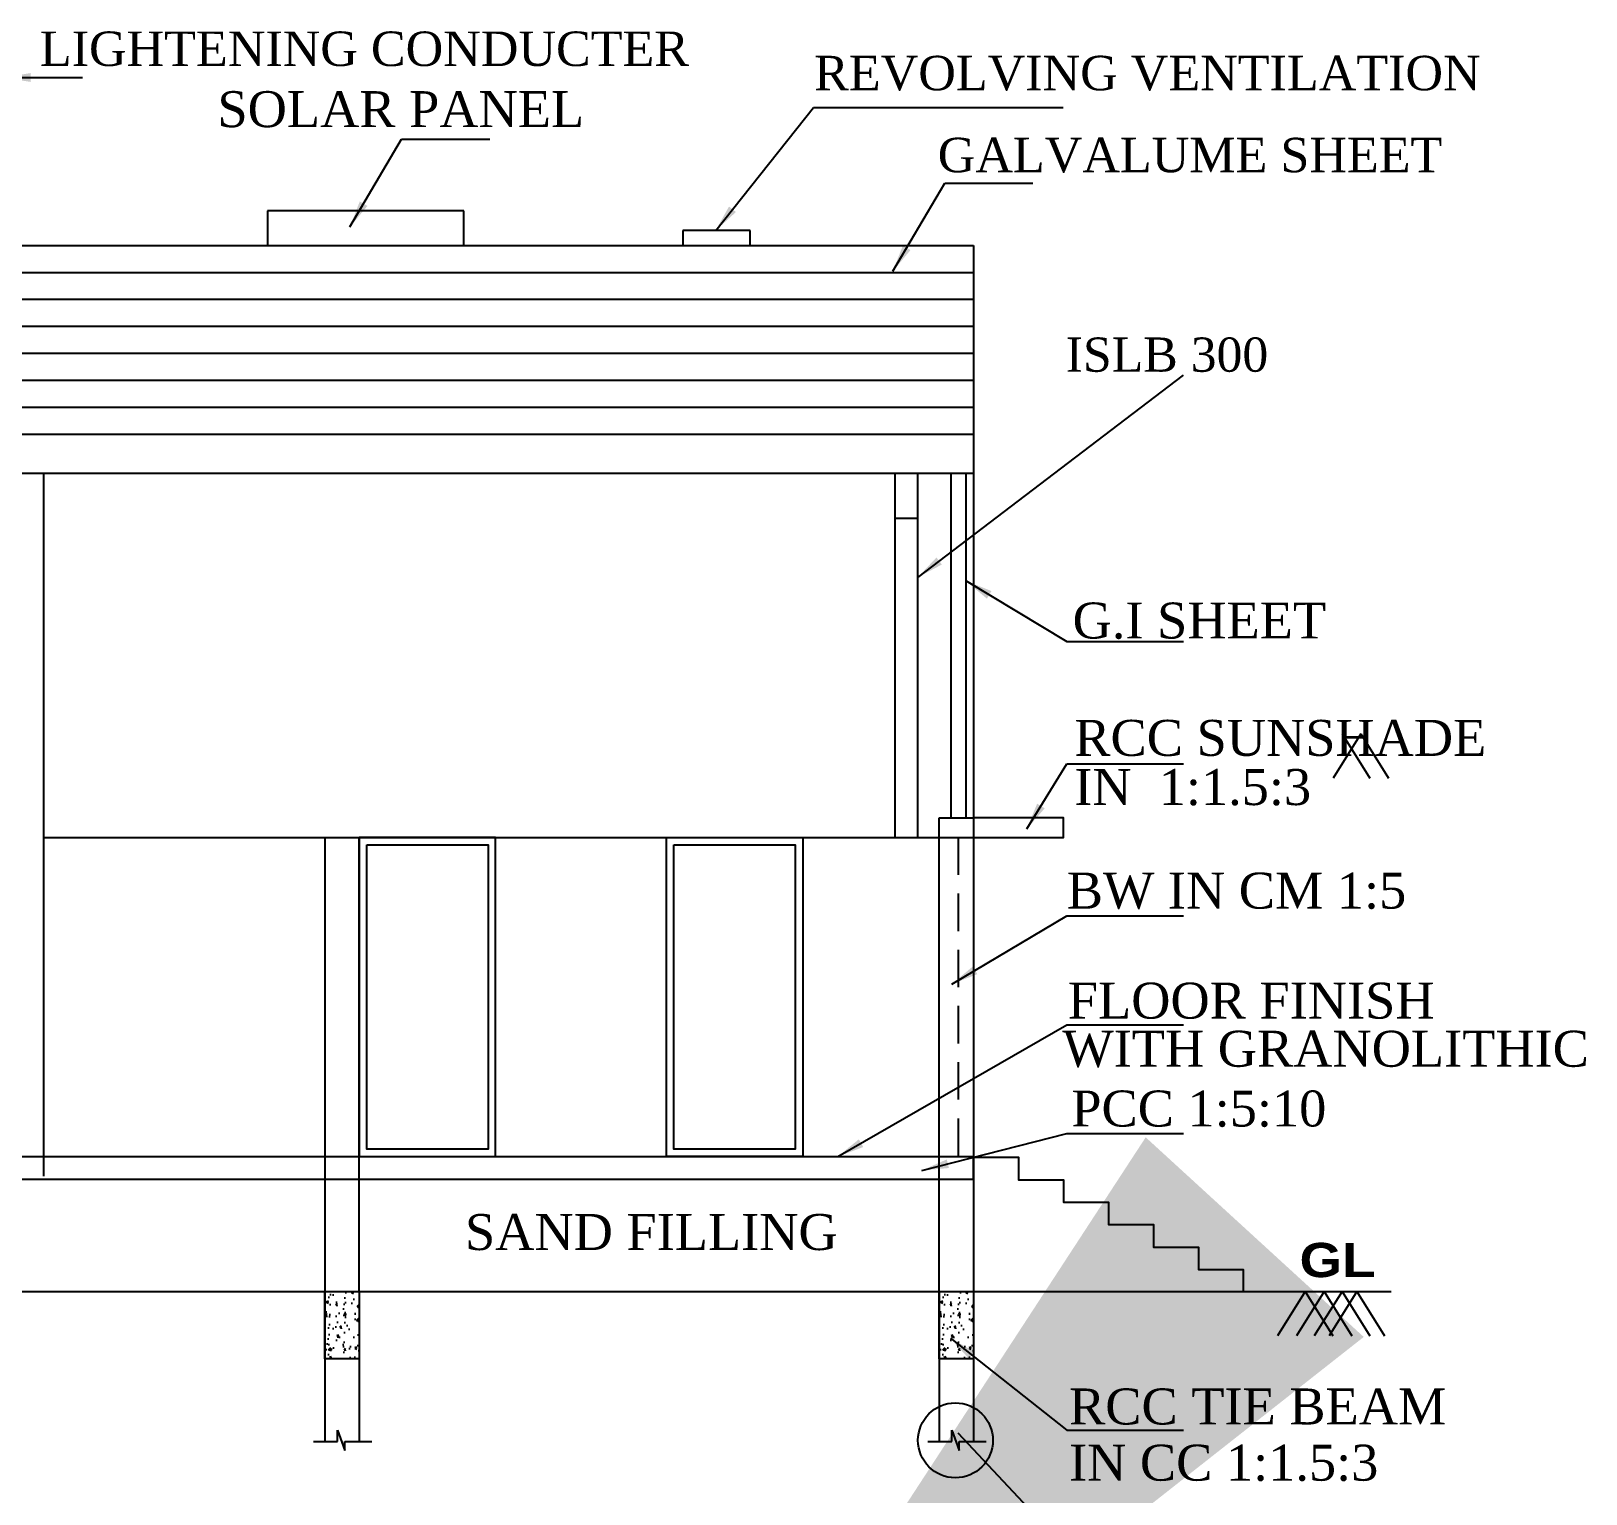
# Model space of a CAD drawing. Header units: metres. Extents: x 10791 to 12491, y -3081 to -2476.
# Drawn here: x 12451.58 to 12461.95, y -3070.67 to -3060.91 of the extents above; entities that cross this region are included whole.
import ezdxf
from ezdxf.enums import TextEntityAlignment as Align

# ---------------------------------------------------------------- set-up
doc = ezdxf.new("R2010")
doc.units = ezdxf.units.M
doc.header["$LTSCALE"] = 0.5
doc.header["$MEASUREMENT"] = 0
doc.linetypes.add('HIDDEN', pattern=[0.375, 0.25, -0.125])
doc.styles.add('Isa-', font='times.ttf')
doc.styles.add('ROMANS', font='times.ttf')
doc.styles.get("Standard").update_dxf_attribs({"font": ''})
doc.styles.add('STYLE2', font='times.ttf')
doc.styles.get('Standard').set_extended_font_data('Arial Black')
doc.dimstyles.get("Standard").update_dxf_attribs({"dimtxt": 0.23, "dimasz": 0.18, "dimexe": 0.18, "dimexo": 0.0625, "dimgap": 0.09, "dimtad": 0, "dimtih": 1, "dimtoh": 1, "dimzin": 0, "dimdsep": 46, "dimtxsty": 'Standard', "dimblk": 'OBLIQUE', "dimcen": 0.09, "dimse1": 1, "dimse2": 1, "dimclrd": 1, "dimclrt": 3, "dimadec": 0, "dimazin": 0, "dimtfac": 1, "dimtofl": 0, "dimtmove": 0, "dimatfit": 3, "dimfxl": 0, "dimtolj": 1, "dimtzin": 0, "dimarcsym": 0})

# ---------------------------------------------------------------- blocks, each defined once
blk = doc.blocks.new('_Oblique')
at = {"color": 0, "linetype": 'ByBlock', "lineweight": -2}
blk.add_line((-0.5, -0.5), (0.5, 0.5), dxfattribs=at)

msp = doc.modelspace()

# ---------------------------------------------------------------- hatches: boundary and pattern name
at = {"lineweight": 25, "ltscale": 0.1}
h = msp.add_hatch(dxfattribs=at)
h.set_pattern_fill('AR-CONC', color=4, scale=0.02, style=0)
h.set_pattern_definition([(50, (1956.54433, -623.27068), (0.1434520365, -0.012550427), [0.015, -0.165]), (355, (1956.54433, -623.27068), (-0.0277502667, 0.1504384267), [0.012, -0.132]), (100.4514, (1956.55629, -623.27172), (0.1157018763, 0.1378879084), [0.012748038, -0.1402284224]), (46.1842, (1956.54433, -623.23068), (0.2134482097, -0.033103803), [0.0225, -0.2475]), (96.6356, (1956.56212, -623.23344), (0.186932541, 0.194823574), [0.0191220576, -0.2103426]), (351.1842, (1956.54433, -623.23068), (0.186932389, 0.19482372), [0.018, -0.198]), (21, (1956.56433, -623.24068), (0.1193814104, -0.0805237781), [0.015, -0.165]), (326, (1956.56433, -623.24068), (0.0486630664, 0.145030009), [0.012, -0.132]), (71.4514, (1956.57428, -623.24739), (0.1680445257, 0.0645060993), [0.012748038, -0.1402284224]), (37.5, (1956.544333, -623.270677), (0.00243197106, 0.06657877077), [0, -0.1304, 0, -0.134, 0, -0.1325]), (7.5, (1956.54433, -623.27068), (0.0526139075, 0.0788823424), [0, -0.0764, 0, -0.1274, 0, -0.0505]), (327.5, (1956.499733, -623.270677), (0.10676448723, -0.00451097435), [0, -0.05, 0, -0.156, 0, -0.207]), (317.5, (1956.47973, -623.27068), (0.1166372339, 0.0200209965), [0, -0.065, 0, -0.1036, 0, -0.147])])
h.paths.add_polyline_path([(12453.538, -3069.772), (12453.768, -3069.772), (12453.768, -3069.322), (12453.538, -3069.322)])
h = msp.add_hatch(dxfattribs=at)
h.set_pattern_fill('AR-CONC', color=4, scale=0.02, style=0)
h.set_pattern_definition([(50, (1960.64433, -623.27068), (0.1434520365, -0.012550427), [0.015, -0.165]), (355, (1960.64433, -623.27068), (-0.0277502667, 0.1504384267), [0.012, -0.132]), (100.4514, (1960.65629, -623.27172), (0.1157018763, 0.1378879084), [0.012748038, -0.1402284224]), (46.1842, (1960.64433, -623.23068), (0.2134482097, -0.033103803), [0.0225, -0.2475]), (96.6356, (1960.66212, -623.23344), (0.186932541, 0.194823574), [0.0191220576, -0.2103426]), (351.1842, (1960.64433, -623.23068), (0.186932389, 0.19482372), [0.018, -0.198]), (21, (1960.66433, -623.24068), (0.1193814104, -0.0805237781), [0.015, -0.165]), (326, (1960.66433, -623.24068), (0.0486630664, 0.145030009), [0.012, -0.132]), (71.4514, (1960.67428, -623.24739), (0.1680445257, 0.0645060993), [0.012748038, -0.1402284224]), (37.5, (1960.644333, -623.270677), (0.00243197106, 0.06657877077), [0, -0.1304, 0, -0.134, 0, -0.1325]), (7.5, (1960.64433, -623.27068), (0.0526139075, 0.0788823424), [0, -0.0764, 0, -0.1274, 0, -0.0505]), (327.5, (1960.599733, -623.270677), (0.10676448723, -0.00451097435), [0, -0.05, 0, -0.156, 0, -0.207]), (317.5, (1960.57973, -623.27068), (0.1166372339, 0.0200209965), [0, -0.065, 0, -0.1036, 0, -0.147])])
h.paths.add_polyline_path([(12457.638, -3069.772), (12457.868, -3069.772), (12457.868, -3069.322), (12457.638, -3069.322)])

# ---------------------------------------------------------------- linework, layer by layer
at = {"color": 7, "linetype": 'ByBlock', "lineweight": -2, "ltscale": 2}
for p, q in [((12454.467, -3062.112), (12453.157, -3062.112)), ((12453.157, -3062.112), (12453.157, -3062.342)), ((12454.467, -3062.342), (12454.467, -3062.112)), ((12456.377, -3062.242), (12455.927, -3062.242)), ((12455.927, -3062.242), (12455.927, -3062.342)), ((12456.377, -3062.342), (12456.377, -3062.242))]:
    msp.add_line(p, q, dxfattribs=at)
at = {"color": 1, "lineweight": 25, "ltscale": 2}
for p, q in [((12442.628, -3062.342), (12457.868, -3062.342)), ((12457.868, -3062.342), (12457.868, -3069.452)), ((12442.628, -3062.522), (12457.868, -3062.522)), ((12442.628, -3062.702), (12457.868, -3062.702)), ((12442.628, -3062.882), (12457.868, -3062.882)), ((12442.628, -3063.062), (12457.868, -3063.062)), ((12442.628, -3063.242), (12457.868, -3063.242)), ((12442.628, -3063.422), (12457.868, -3063.422)), ((12442.628, -3063.602), (12457.868, -3063.602)), ((12442.628, -3063.862), (12457.868, -3063.862)), ((12451.66, -3063.862), (12451.66, -3068.552)), ((12457.345, -3066.292), (12457.345, -3063.862)), ((12457.495, -3066.292), (12457.495, -3063.862)), ((12457.718, -3066.162), (12457.718, -3063.862)), ((12457.818, -3066.162), (12457.818, -3063.862)), ((12457.638, -3069.322), (12457.638, -3066.162)), ((12451.66, -3066.292), (12457.868, -3066.292)), ((12453.538, -3066.292), (12453.768, -3066.292)), ((12453.538, -3066.292), (12453.538, -3069.322)), ((12453.768, -3069.322), (12453.768, -3066.292)), ((12455.818, -3066.292), (12456.728, -3066.292)), ((12457.638, -3066.292), (12457.868, -3066.292)), ((12442.628, -3068.422), (12457.868, -3068.422)), ((12457.868, -3068.572), (12457.868, -3068.422)), ((12442.628, -3068.572), (12457.868, -3068.572)), ((12441.109, -3069.322), (12460.654, -3069.322)), ((12453.538, -3069.322), (12453.538, -3070.322)), ((12453.768, -3069.322), (12453.768, -3070.322)), ((12457.638, -3069.322), (12457.638, -3070.322)), ((12457.868, -3069.322), (12457.868, -3070.322)), ((12453.623, -3070.322), (12453.623, -3070.248)), ((12453.623, -3070.248), (12453.672, -3070.383)), ((12457.723, -3070.322), (12457.723, -3070.248)), ((12457.723, -3070.248), (12457.772, -3070.383)), ((12453.462, -3070.322), (12453.623, -3070.322)), ((12453.672, -3070.322), (12453.852, -3070.322)), ((12453.672, -3070.383), (12453.672, -3070.322)), ((12457.562, -3070.322), (12457.723, -3070.322)), ((12457.772, -3070.322), (12457.952, -3070.322)), ((12457.772, -3070.383), (12457.772, -3070.322))]:
    msp.add_line(p, q, dxfattribs=at)
at = {"color": 4, "lineweight": 25, "ltscale": 2}
for p, q in [((12457.345, -3064.162), (12457.495, -3064.162)), ((12457.638, -3066.162), (12457.868, -3066.162))]:
    msp.add_line(p, q, dxfattribs=at)
at = {"color": 3, "lineweight": 25}
for p, q in [((12460.453, -3065.601), (12460.268, -3065.897)), ((12460.327, -3065.601), (12460.512, -3065.897)), ((12460.453, -3065.601), (12460.638, -3065.897)), ((12460.081, -3069.322), (12459.896, -3069.618)), ((12460.207, -3069.322), (12460.022, -3069.618)), ((12460.081, -3069.322), (12460.266, -3069.618)), ((12460.327, -3069.322), (12460.142, -3069.618)), ((12460.207, -3069.322), (12460.392, -3069.618)), ((12460.425, -3069.322), (12460.24, -3069.618)), ((12460.327, -3069.322), (12460.512, -3069.618)), ((12460.425, -3069.322), (12460.61, -3069.618))]:
    msp.add_line(p, q, dxfattribs=at)
at = {"color": 4, "linetype": 'HIDDEN', "lineweight": 25, "ltscale": 2}
msp.add_line((12457.766, -3066.292), (12457.766, -3068.422), dxfattribs=at)
at = {"linetype": 'ByBlock', "lineweight": -2, "ltscale": 2}
msp.add_lwpolyline([(12457.868, -3066.292), (12458.468, -3066.292), (12458.468, -3066.162), (12457.868, -3066.162)], dxfattribs=at)
at = {"color": 4, "lineweight": 25, "ltscale": 2}
for points in [[(12454.678, -3066.292), (12453.768, -3066.292), (12453.768, -3068.422), (12454.678, -3068.422), (12454.678, -3066.292)], [(12457.868, -3068.426), (12458.168, -3068.426), (12458.168, -3068.576), (12458.468, -3068.576), (12458.468, -3068.726), (12458.768, -3068.726), (12458.768, -3068.876), (12459.068, -3068.876), (12459.068, -3069.026), (12459.368, -3069.026), (12459.368, -3069.176), (12459.668, -3069.176), (12459.668, -3069.326)]]:
    msp.add_lwpolyline(points, dxfattribs=at)
for points in [[(12453.818, -3066.342), (12454.628, -3066.342), (12454.628, -3068.372), (12453.818, -3068.372)], [(12455.818, -3066.292), (12456.728, -3066.292), (12456.728, -3068.422), (12455.818, -3068.422)], [(12455.868, -3066.342), (12456.678, -3066.342), (12456.678, -3068.372), (12455.868, -3068.372)]]:
    msp.add_lwpolyline(points, close=True, dxfattribs=at)
at = {"color": 7, "lineweight": 25, "ltscale": 0.25}
for points in [[(12453.538, -3069.322), (12453.768, -3069.322), (12453.768, -3069.772), (12453.538, -3069.772)], [(12457.638, -3069.322), (12457.868, -3069.322), (12457.868, -3069.772), (12457.638, -3069.772)]]:
    msp.add_lwpolyline(points, close=True, dxfattribs=at)
at = {"color": 1, "lineweight": 25, "ltscale": 2}
msp.add_circle((12457.747, -3070.315), 0.25, dxfattribs=at)

# ---------------------------------------------------------------- texts
at = {"color": 2, "lineweight": 25, "ltscale": 0.5, "style": 'STYLE2'}
for s, p in [('LIGHTENING CONDUCTER', (12453.803, -3061.145)), ('REVOLVING VENTILATION', (12459.028, -3061.307))]:
    msp.add_text(s, height=0.23, dxfattribs=at).set_placement(p, align=Align.CENTER)
at = {"color": 2, "lineweight": 25, "style": 'STYLE2'}
for s, p in [('SOLAR PANEL', (12452.822, -3061.553)), ('G.I SHEET', (12458.529, -3064.965)), ('RCC SUNSHADE', (12458.54, -3065.748)), ('IN  1:1.5:3', (12458.54, -3066.076)), ('BW IN CM 1:5', (12458.49, -3066.767)), ('FLOOR FINISH ', (12458.497, -3067.501)), ('WITH GRANOLITHIC', (12458.461, -3067.822)), ('PCC 1:5:10', (12458.52, -3068.221)), ('SAND FILLING', (12454.474, -3069.045)), ('RCC TIE BEAM', (12458.505, -3070.209)), ('RCC TIE BEAM', (12458.505, -3070.209)), ('IN CC 1:1.5:3', (12458.505, -3070.584)), ('IN CC 1:1.5:3', (12458.505, -3070.584))]:
    msp.add_text(s, height=0.24, dxfattribs=at).set_placement(p)
at = {"color": 2, "lineweight": 25, "ltscale": 0.5, "style": 'STYLE2'}
msp.add_text('GALVALUME SHEET', height=0.23, dxfattribs=at).set_placement((12457.629, -3061.854))
at = {"color": 2, "style": 'Isa-'}
msp.add_text('ISLB 300 ', height=0.2284, dxfattribs=at).set_placement((12459.202, -3063.185), align=Align.CENTER)
at = {"color": 1}
msp.add_text('GL', height=0.2284, dxfattribs=at).set_placement((12460.297, -3069.226), align=Align.CENTER)

# ---------------------------------------------------------------- leaders
at = {"color": 4}
msp.add_leader([(12451.395, -3061.222), (12451.921, -3061.222)], dimstyle='Standard', override={"dimtxt": 0.25, "dimgap": 0, "dimtad": 0}, dxfattribs=at)
at = {"lineweight": 25}
msp.add_leader([(12456.147, -3062.242), (12456.8, -3061.421), (12458.465, -3061.421)], dimstyle='Standard', override={"dimtxt": 0.5, "dimgap": 0, "dimtad": 0, "dimtxsty": 'STYLE2'}, dxfattribs=at)
at = {"color": 7, "lineweight": 25, "ltscale": 0.25}
for points in [[(12453.706, -3062.219), (12454.051, -3061.633), (12454.64, -3061.633)], [(12457.33, -3062.513), (12457.676, -3061.928), (12458.264, -3061.928)], [(12457.495, -3064.557), (12459.269, -3063.208)], [(12457.818, -3064.581), (12458.49, -3064.986), (12459.269, -3064.986)], [(12458.223, -3066.236), (12458.49, -3065.802), (12459.269, -3065.802)], [(12457.713, -3069.634), (12458.49, -3070.247), (12459.269, -3070.247)], [(12457.713, -3069.634), (12458.49, -3070.247), (12459.269, -3070.247)], [(12457.763, -3070.264), (12458.49, -3071.039), (12459.269, -3071.036)], [(12457.763, -3070.264), (12458.49, -3071.039), (12459.269, -3071.036)]]:
    msp.add_leader(points, dimstyle='Standard', override={"dimtxt": 0.24, "dimgap": 0, "dimtad": 0, "dimtxsty": 'STYLE2'}, dxfattribs=at)
at = {"color": 1, "lineweight": 25, "ltscale": 2}
for points in [[(12457.723, -3067.271), (12458.49, -3066.815), (12459.269, -3066.815)], [(12457.522, -3068.514), (12458.49, -3068.267), (12459.269, -3068.267)]]:
    msp.add_leader(points, dimstyle='Standard', override={"dimtxt": 0.24, "dimgap": 0, "dimtad": 0, "dimtxsty": 'STYLE2'}, dxfattribs=at)
at = {"color": 7, "lineweight": 25, "ltscale": 2}
msp.add_leader([(12456.961, -3068.422), (12458.49, -3067.543), (12459.269, -3067.543)], dimstyle='Standard', override={"dimtxt": 0.24, "dimgap": 0, "dimtad": 0, "dimtxsty": 'STYLE2'}, dxfattribs=at)
at = {"color": 21}
msp.add_leader([(12455.693, -3073.385), (12456.169, -3072.865), (12456.326, -3072.865)], dimstyle='Standard', override={"dimtxt": 9, "dimasz": 6, "dimexe": 2, "dimexo": 12, "dimgap": 3, "dimzin": 12, "dimtxsty": 'ROMANS', "dimclrd": 21, "dimclre": 21, "dimclrt": 4}, dxfattribs=at)

doc.saveas('drawing.dxf')
